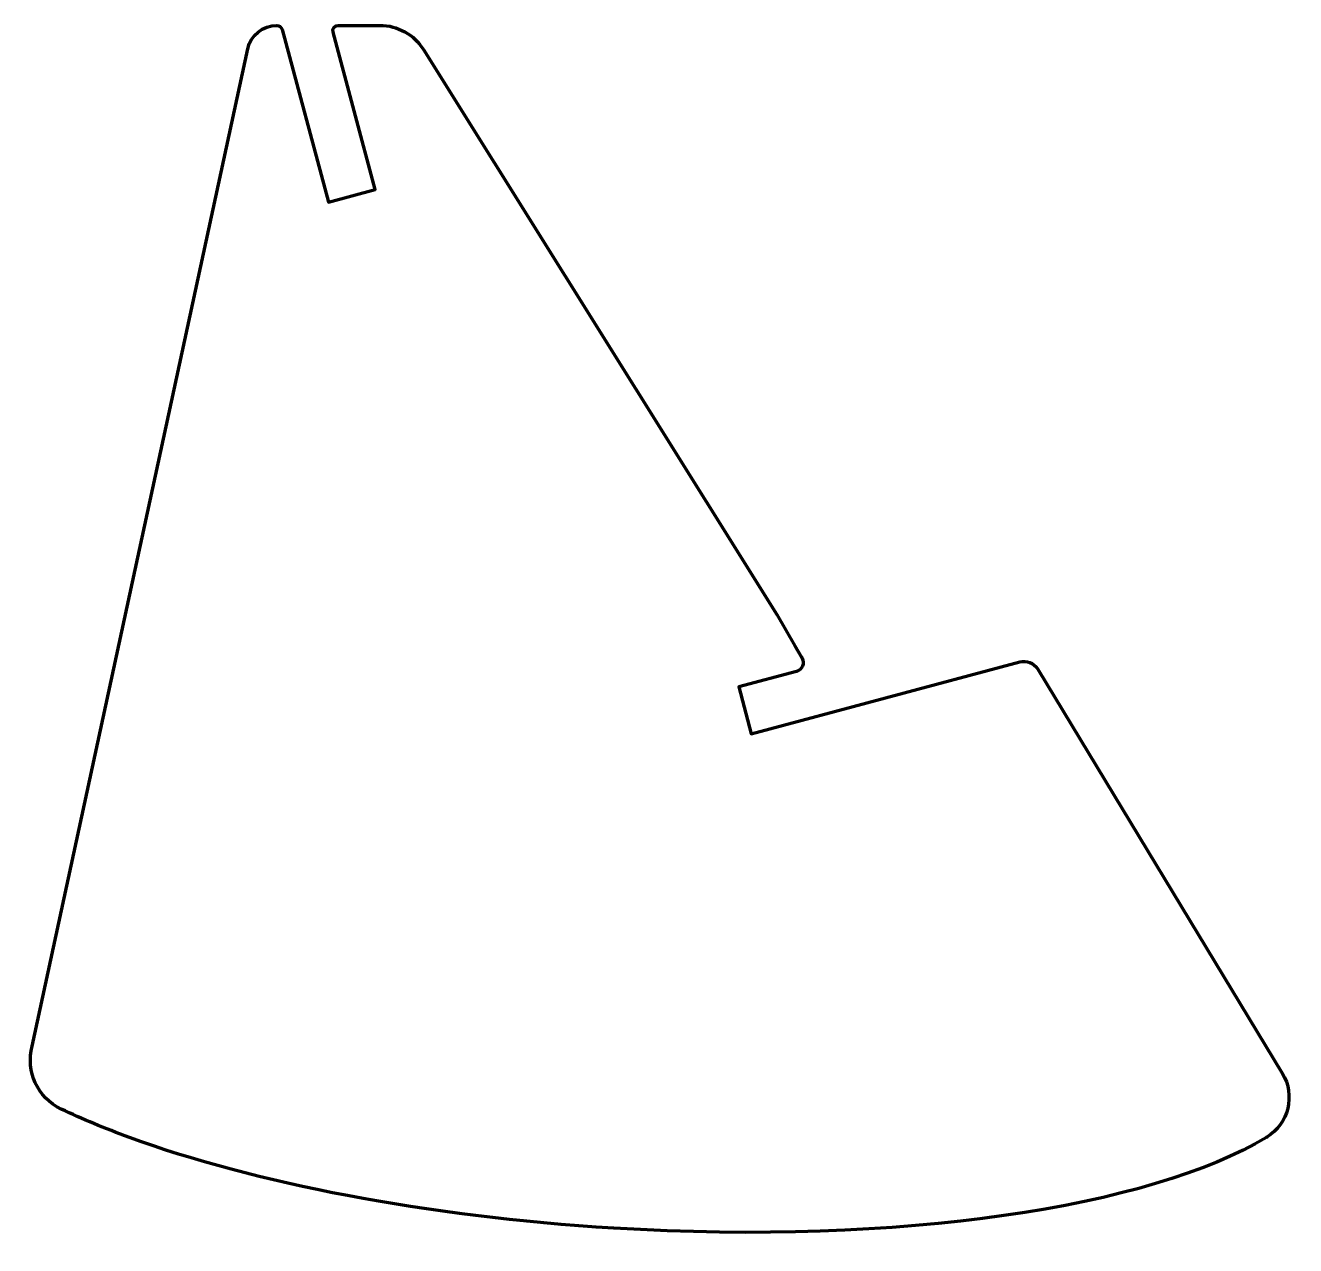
# Model space of a CAD drawing. Header units: inches. Extents: x 14.7 to 33.3, y -32.9 to -15.1.
import ezdxf

# ---------------------------------------------------------------- set-up
doc = ezdxf.new("R2010")
doc.units = ezdxf.units.IN
doc.header["$MEASUREMENT"] = 0
doc.layers.add('Outline', color=7, linetype='Continuous', lineweight=0)

msp = doc.modelspace()

# ---------------------------------------------------------------- linework, layer by layer
at = {"layer": 'Outline', "color": 250, "lineweight": 211, "true_color": 0x231f20}
msp.add_open_spline([(33.089, -30.427), (33.089, -30.427), (29.513, -24.518), (29.513, -24.518), (29.459, -24.429), (29.351, -24.385), (29.25, -24.413), (29.25, -24.413), (25.324, -25.464), (25.324, -25.464), (25.324, -25.464), (25.141, -24.78), (25.141, -24.78), (25.141, -24.78), (25.987, -24.553), (25.987, -24.553), (26.072, -24.53), (26.112, -24.433), (26.068, -24.357), (26.068, -24.357), (26.068, -24.357), (26.068, -24.357), (26.065, -24.352), (26.063, -24.346), (26.06, -24.342), (26.06, -24.342), (25.963, -24.177), (25.963, -24.177), (25.963, -24.177), (25.7, -23.721), (25.7, -23.721), (25.7, -23.721), (25.697, -23.722), (25.697, -23.722), (25.697, -23.722), (20.532, -15.46), (20.532, -15.46), (20.394, -15.24), (20.154, -15.107), (19.896, -15.107), (19.896, -15.107), (19.528, -15.107), (19.528, -15.107), (19.528, -15.107), (19.286, -15.107), (19.286, -15.107), (19.234, -15.107), (19.196, -15.156), (19.21, -15.206), (19.21, -15.206), (19.826, -17.506), (19.826, -17.506), (19.826, -17.506), (19.142, -17.69), (19.142, -17.69), (19.142, -17.69), (18.465, -15.166), (18.465, -15.166), (18.456, -15.131), (18.425, -15.107), (18.389, -15.107), (18.389, -15.107), (18.389, -15.107), (18.389, -15.107), (18.184, -15.107), (18.007, -15.25), (17.964, -15.451), (17.964, -15.451), (14.813, -30.032), (14.813, -30.032), (14.713, -30.4), (14.889, -30.788), (15.235, -30.952), (15.54, -31.096), (15.875, -31.235), (16.236, -31.367), (18.06, -32.034), (20.551, -32.525), (23.317, -32.693), (27.503, -32.947), (31.156, -32.388), (32.857, -31.367), (32.857, -31.365), (32.86, -31.364), (32.861, -31.363), (33.182, -31.168), (33.283, -30.749), (33.089, -30.427)], degree=3, knots=[0, 0, 0, 0, 1, 1, 1, 2, 2, 2, 3, 3, 3, 4, 4, 4, 5, 5, 5, 6, 6, 6, 7, 7, 7, 8, 8, 8, 9, 9, 9, 10, 10, 10, 11, 11, 11, 12, 12, 12, 13, 13, 13, 14, 14, 14, 15, 15, 15, 16, 16, 16, 17, 17, 17, 18, 18, 18, 19, 19, 19, 20, 20, 20, 21, 21, 21, 22, 22, 22, 23, 23, 23, 24, 24, 24, 25, 25, 25, 26, 26, 26, 27, 27, 27, 28, 28, 28, 29, 29, 29, 29], dxfattribs=at)

doc.saveas('drawing.dxf')
